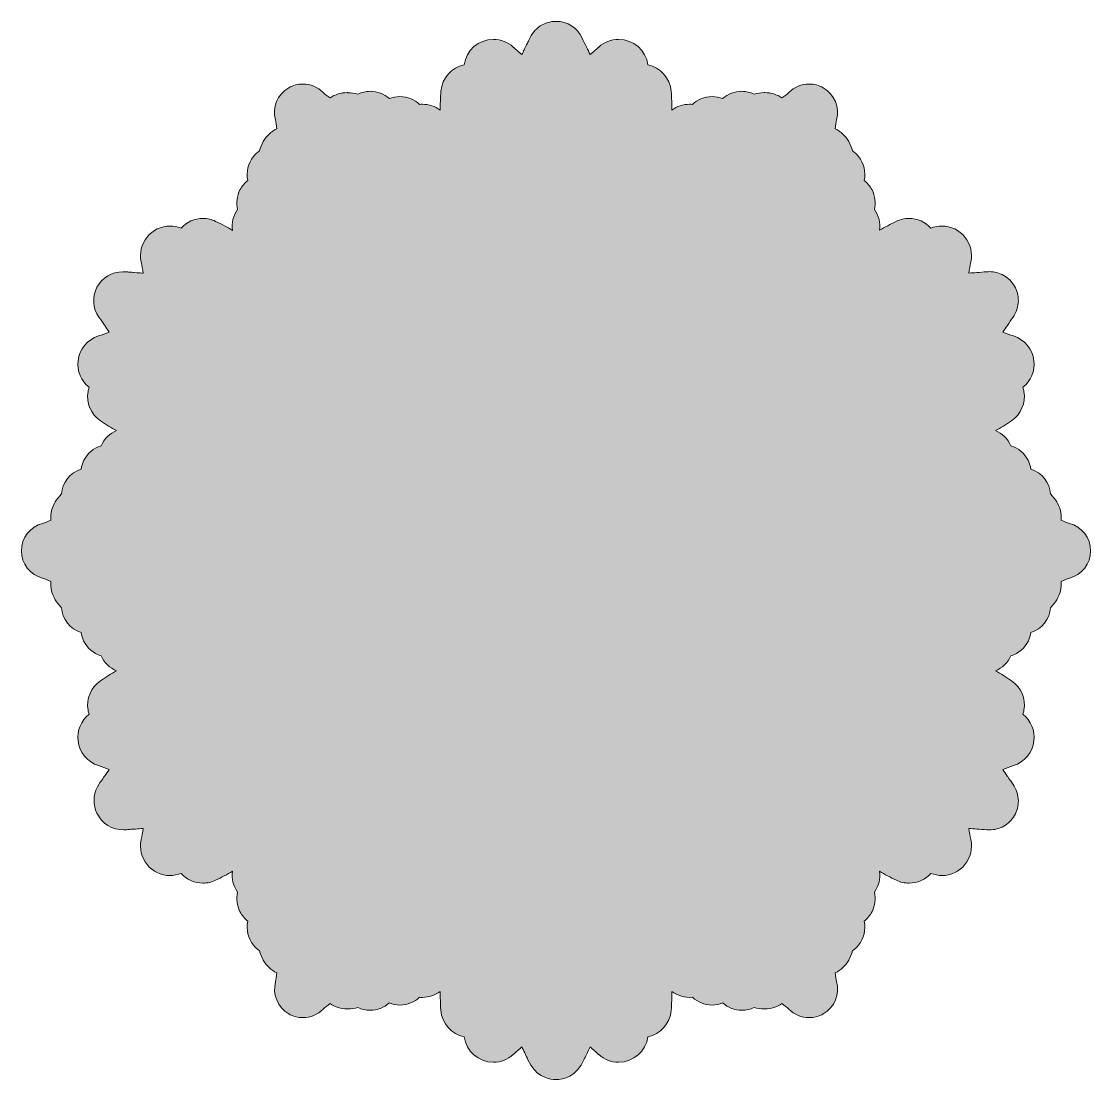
# Model space of a CAD drawing. Header units: inches. Extents: x -5 to 3122, y -2796 to 0.
# Drawn here: x 1058 to 2068, y -1010 to -10 of the extents above; entities that cross this region are included whole.
import ezdxf

# ---------------------------------------------------------------- set-up
doc = ezdxf.new("R2010")
doc.units = ezdxf.units.IN
doc.header["$MEASUREMENT"] = 0
doc.layers.add('8', color=7, linetype='Continuous')

msp = doc.modelspace()

# ---------------------------------------------------------------- hatches: boundary and pattern name
at = {"layer": '8', "true_color": 0x00126a}
h = msp.add_hatch(color=166, dxfattribs=at)
h.dxf.hatch_style = 2
edge = h.paths.add_edge_path()
edge.add_spline(control_points=[(2068, -510.3), (2068, -522.5), (2059.7, -533.1), (2047.9, -536.2), (2045.9, -536.7), (2043, -538), (2040.2, -539.3), (2040.6, -545.3), (2039.2, -551.3), (2036, -556.5), (2034.3, -559.1), (2032.4, -561.7), (2030.2, -564), (2029.3, -574.8), (2022.1, -584), (2011.6, -587.5), (2011.2, -590.1), (2010.4, -592.7), (2009.2, -595.2), (2005.9, -602.1), (1999.9, -607.3), (1992.7, -609.5), (1989.7, -616), (1984.5, -621), (1978.1, -623.7), (1983, -626.4), (1988, -629.5), (1993.3, -633.1), (2002.2, -639.2), (2006.8, -650), (2005, -660.7), (2004.7, -662.1), (2004.4, -663.4), (2004, -664.7), (2011.5, -670.6), (2015.6, -680.2), (2014.4, -689.8), (2013.2, -700.7), (2005.6, -709.8), (1995.2, -713.2), (1995.2, -713.2), (1995.2, -713.2), (1995.2, -713.2), (1991.8, -714.3), (1988.4, -715.5), (1985, -716.7), (1986.5, -718.9), (1987.9, -721), (1989.3, -723.1), (1989.3, -723.1), (1989.5, -723.3), (1989.5, -723.3), (1991.3, -725.9), (1993, -728.4), (1994.7, -730.9), (1997.9, -735.4), (1999.6, -740.8), (1999.7, -746.4), (1999.7, -751.3), (1998.5, -756), (1996.1, -760.2), (1996.1, -760.2), (1996, -760.4), (1996, -760.4), (1993.6, -764.5), (1990.1, -768), (1985.9, -770.4), (1981.7, -772.7), (1977, -773.9), (1972.3, -773.9), (1971.5, -773.9), (1970.6, -773.9), (1969.9, -773.8), (1966.8, -773.5), (1963.6, -773.3), (1960.5, -773.1), (1957.9, -772.9), (1955.4, -772.7), (1952.8, -772.5), (1953.4, -776.1), (1954.1, -779.6), (1954.8, -783), (1954.8, -783), (1954.8, -783.1), (1954.9, -783.1), (1956.6, -791.5), (1954.6, -800), (1949.3, -806.6), (1943.9, -813.2), (1936, -817), (1927.6, -817), (1924.1, -817), (1920.5, -816.3), (1917.2, -815), (1912, -820.8), (1904.4, -824.2), (1896.5, -824.2), (1892.4, -824.2), (1888.2, -823.3), (1884.5, -821.5), (1878.7, -818.7), (1873.5, -815.9), (1868.7, -813), (1869.6, -819.9), (1867.8, -826.9), (1863.8, -832.6), (1865.2, -838.8), (1864.4, -845.4), (1861.5, -851.1), (1859.7, -854.7), (1857.2, -857.7), (1854.2, -860.2), (1855.8, -868.2), (1853.8, -876.4), (1848.7, -882.7), (1847.1, -884.8), (1845.2, -886.6), (1843.1, -888), (1842.2, -891.1), (1841, -894.1), (1839.5, -896.8), (1836.6, -902.1), (1832.1, -906.4), (1826.8, -909), (1827, -912.1), (1827.3, -915.2), (1827.9, -917.2), (1831.2, -929), (1826.1, -941.5), (1815.5, -947.6), (1811.4, -949.9), (1806.8, -951.2), (1802.1, -951.2), (1794.9, -951.2), (1788.1, -948.3), (1783, -943.2), (1781.6, -941.7), (1779, -939.8), (1776.4, -938), (1771.7, -941.3), (1766.1, -943), (1760.3, -943), (1760.1, -943), (1759.8, -943), (1759.6, -943), (1756.4, -942.9), (1753.2, -942.5), (1750.1, -941.7), (1746.5, -943.4), (1742.6, -944.2), (1738.6, -944.2), (1731.9, -944.2), (1725.4, -941.8), (1720.4, -937.3), (1717.2, -938.6), (1713.8, -939.3), (1710.4, -939.3), (1703.4, -939.3), (1696.9, -936.6), (1691.8, -932), (1684.8, -932.6), (1677.8, -930.5), (1672.3, -926.4), (1672.4, -932), (1672.3, -938), (1671.8, -944.4), (1670.8, -956.8), (1661.6, -966.9), (1649.8, -969.4), (1647.9, -983), (1636.3, -993.3), (1622.1, -993.3), (1615.2, -993.3), (1608.6, -990.7), (1603.4, -986.1), (1603.4, -986.1), (1603.3, -986), (1603.3, -986), (1600.7, -983.6), (1598, -981.3), (1595.2, -978.9), (1594.1, -981.3), (1592.9, -983.7), (1591.8, -986.1), (1591.8, -986.1), (1591.2, -987.4), (1591.2, -987.4), (1590.7, -988.4), (1590.2, -989.4), (1589.7, -990.4), (1582.4, -1007.2), (1569.9, -1009.8), (1563, -1009.8), (1562.2, -1009.8), (1561.3, -1009.7), (1560.5, -1009.6), (1555.4, -1009.2), (1543, -1006.4), (1536.5, -991), (1536.2, -990.4), (1536, -989.8), (1535.7, -989.2), (1535.7, -989.2), (1535.6, -989), (1535.6, -989), (1535.5, -988.7), (1535.3, -988.4), (1535.2, -988.1), (1535.2, -988.1), (1534.1, -985.9), (1534.1, -985.9), (1533.2, -983.9), (1532.2, -981.9), (1531.2, -979.8), (1531.1, -979.5), (1530.9, -979.2), (1530.8, -978.9), (1528, -981.3), (1525.3, -983.6), (1522.7, -986), (1522.7, -986), (1522.6, -986.1), (1522.6, -986.1), (1517.5, -990.7), (1510.8, -993.3), (1503.9, -993.3), (1489.7, -993.3), (1478.1, -983), (1476.3, -969.4), (1464.4, -966.9), (1455.2, -956.7), (1454.2, -944.3), (1453.8, -937.9), (1453.6, -932), (1453.7, -926.4), (1448.9, -930), (1443, -932.1), (1436.8, -932.1), (1435.9, -932.1), (1435, -932.1), (1434.2, -932), (1429.2, -936.6), (1422.6, -939.3), (1415.6, -939.3), (1412.2, -939.3), (1408.8, -938.6), (1405.6, -937.3), (1400.6, -941.8), (1394.1, -944.2), (1387.4, -944.2), (1383.4, -944.2), (1379.5, -943.4), (1375.9, -941.7), (1372.8, -942.5), (1369.6, -942.9), (1366.5, -943), (1366.2, -943), (1365.9, -943), (1365.7, -943), (1359.9, -943), (1354.3, -941.3), (1349.6, -938), (1347, -939.8), (1344.5, -941.7), (1343, -943.2), (1337.9, -948.3), (1331.1, -951.2), (1323.9, -951.2), (1319.2, -951.2), (1314.6, -949.9), (1310.5, -947.6), (1300, -941.5), (1294.9, -929), (1298.1, -917.3), (1298.7, -915.3), (1299, -912.1), (1299.2, -909), (1293.9, -906.4), (1289.4, -902.1), (1286.5, -896.8), (1285, -894.1), (1283.8, -891.1), (1283, -888), (1280.8, -886.6), (1278.9, -884.8), (1277.3, -882.7), (1272.2, -876.4), (1270.2, -868.2), (1271.9, -860.2), (1268.8, -857.7), (1266.3, -854.7), (1264.5, -851.1), (1261.6, -845.4), (1260.8, -838.8), (1262.2, -832.6), (1258.2, -826.9), (1256.4, -819.9), (1257.3, -813), (1252.5, -815.9), (1247.2, -818.7), (1241.4, -821.5), (1237.8, -823.3), (1233.6, -824.2), (1229.5, -824.2), (1221.6, -824.2), (1214, -820.8), (1208.8, -815), (1205.5, -816.3), (1202, -817), (1198.4, -817), (1190, -817), (1182.1, -813.2), (1176.7, -806.6), (1171.4, -800), (1169.4, -791.5), (1171.1, -783.3), (1171.1, -783.2), (1171.2, -783), (1171.2, -782.9), (1171.9, -779.5), (1172.6, -776.1), (1173.2, -772.5), (1173.2, -772.5), (1173.1, -772.5), (1173, -772.5), (1170.6, -772.7), (1168.2, -772.9), (1165.8, -773.1), (1165.8, -773.1), (1163.4, -773.2), (1163.4, -773.2), (1162.2, -773.3), (1160.9, -773.4), (1159.6, -773.5), (1158.5, -773.7), (1156.8, -773.9), (1154.8, -773.9), (1143.8, -773.9), (1134.1, -767.9), (1129.4, -758.2), (1125.6, -750.4), (1125.8, -741.1), (1129.8, -733.3), (1131.4, -730.1), (1133.3, -727.9), (1134.3, -726.6), (1134.9, -725.7), (1136.6, -723.2), (1136.6, -723.2), (1138.1, -721), (1139.5, -718.9), (1141, -716.7), (1137.6, -715.5), (1134.2, -714.3), (1130.9, -713.2), (1130.9, -713.2), (1130.8, -713.2), (1130.8, -713.2), (1120.4, -709.8), (1112.8, -700.7), (1111.6, -689.8), (1110.4, -680.2), (1114.5, -670.6), (1122, -664.7), (1121.6, -663.4), (1121.3, -662.1), (1121, -660.7), (1119.2, -650), (1123.8, -639.2), (1132.8, -633.1), (1138, -629.5), (1143, -626.4), (1147.9, -623.7), (1141.5, -621), (1136.3, -616), (1133.3, -609.5), (1126.1, -607.3), (1120.1, -602.1), (1116.8, -595.2), (1115.6, -592.8), (1114.8, -590.1), (1114.4, -587.5), (1103.9, -584), (1096.7, -574.8), (1095.8, -564), (1093.6, -561.7), (1091.7, -559.2), (1090, -556.5), (1086.8, -551.3), (1085.4, -545.3), (1085.8, -539.3), (1083, -538), (1080.1, -536.7), (1078.1, -536.2), (1066.3, -533.1), (1058, -522.5), (1058, -510.3), (1058, -498.1), (1066.3, -487.4), (1078.1, -484.4), (1080.1, -483.8), (1083, -482.6), (1085.8, -481.2), (1085.4, -475.3), (1086.8, -469.2), (1090, -464.1), (1091.7, -461.4), (1093.6, -458.9), (1095.8, -456.6), (1096.7, -445.8), (1103.9, -436.6), (1114.4, -433.1), (1114.8, -430.4), (1115.6, -427.8), (1116.8, -425.4), (1120.1, -418.5), (1126.1, -413.3), (1133.3, -411), (1136.3, -404.5), (1141.5, -399.5), (1147.9, -396.8), (1143, -394.1), (1138, -391), (1132.7, -387.4), (1123.8, -381.4), (1119.2, -370.5), (1121, -359.9), (1121.3, -358.5), (1121.6, -357.1), (1122, -355.8), (1114.5, -349.9), (1110.4, -340.4), (1111.6, -330.7), (1112.8, -319.9), (1120.4, -310.7), (1130.8, -307.4), (1130.8, -307.4), (1130.9, -307.3), (1130.9, -307.3), (1134.2, -306.3), (1137.6, -305.1), (1141, -303.8), (1139.5, -301.7), (1138.1, -299.6), (1136.7, -297.5), (1136.7, -297.5), (1136.6, -297.3), (1136.6, -297.3), (1134.8, -294.8), (1133.1, -292.2), (1131.3, -289.7), (1125.4, -281.2), (1124.7, -270.4), (1129.4, -261.4), (1134.1, -252.3), (1143.6, -246.7), (1154, -246.7), (1154.9, -246.7), (1155.8, -246.7), (1156.8, -246.8), (1157.9, -246.9), (1159, -247), (1160.1, -247.1), (1161.6, -247.2), (1163.1, -247.3), (1164.6, -247.4), (1164.6, -247.4), (1167, -247.6), (1167, -247.6), (1169.1, -247.7), (1171.2, -247.9), (1173.2, -248.1), (1172.6, -244.4), (1171.9, -241), (1171.2, -237.6), (1171.2, -237.6), (1171.2, -237.6), (1171.2, -237.6), (1171.2, -237.5), (1171.2, -237.5), (1171.2, -237.5), (1171.2, -237.4), (1171.2, -237.4), (1171.1, -237.4), (1169.4, -229.1), (1171.4, -220.6), (1176.7, -214), (1182.1, -207.4), (1190, -203.6), (1198.4, -203.6), (1201.9, -203.6), (1205.5, -204.3), (1208.8, -205.6), (1214, -199.8), (1221.6, -196.3), (1229.5, -196.3), (1233.6, -196.3), (1237.8, -197.3), (1241.5, -199.1), (1247.3, -201.8), (1252.5, -204.6), (1257.3, -207.6), (1256.4, -200.7), (1258.2, -193.6), (1262.2, -187.9), (1260.8, -181.7), (1261.6, -175.1), (1264.5, -169.4), (1266.3, -165.9), (1268.8, -162.8), (1271.9, -160.4), (1270.2, -152.4), (1272.2, -144.2), (1277.3, -137.8), (1278.9, -135.8), (1280.8, -134), (1283, -132.5), (1283.8, -129.4), (1285, -126.5), (1286.5, -123.7), (1289.4, -118.4), (1293.9, -114.2), (1299.2, -111.6), (1299, -108.4), (1298.7, -105.3), (1298.1, -103.3), (1294.8, -91.5), (1299.9, -79.1), (1310.5, -73), (1314.6, -70.6), (1319.2, -69.4), (1323.9, -69.4), (1331.1, -69.4), (1337.9, -72.2), (1343, -77.4), (1344.4, -78.9), (1347, -80.7), (1349.6, -82.5), (1354.3, -79.3), (1359.9, -77.5), (1365.7, -77.5), (1365.9, -77.5), (1366.2, -77.5), (1366.5, -77.6), (1369.6, -77.6), (1372.8, -78.1), (1375.9, -78.9), (1379.5, -77.2), (1383.4, -76.3), (1387.4, -76.3), (1394.1, -76.3), (1400.6, -78.8), (1405.6, -83.2), (1408.8, -82), (1412.2, -81.3), (1415.6, -81.3), (1422.6, -81.3), (1429.2, -83.9), (1434.2, -88.6), (1435, -88.5), (1435.9, -88.5), (1436.8, -88.5), (1443, -88.5), (1448.9, -90.5), (1453.7, -94.1), (1453.6, -88.5), (1453.8, -82.6), (1454.3, -76.2), (1455.2, -63.8), (1464.4, -53.7), (1476.3, -51.2), (1478.1, -37.5), (1489.7, -27.3), (1503.9, -27.3), (1510.8, -27.3), (1517.4, -29.8), (1522.6, -34.5), (1522.6, -34.5), (1522.7, -34.6), (1522.7, -34.6), (1525.3, -36.9), (1528, -39.3), (1530.8, -41.6), (1531.5, -40.1), (1532.3, -38.6), (1533, -37), (1533, -37), (1535.4, -32), (1536, -30.7), (1536.4, -30), (1537.4, -27.8), (1537.7, -27.3), (1540, -21.9), (1543.5, -17.7), (1548.2, -14.6), (1552.6, -11.8), (1557.8, -10.2), (1563, -10.2), (1573.7, -10.2), (1583.2, -16.3), (1587.8, -26.2), (1589.1, -28.9), (1590.4, -31.6), (1591.7, -34.4), (1591.7, -34.4), (1591.9, -34.7), (1591.9, -34.7), (1593, -37), (1594.1, -39.3), (1595.2, -41.6), (1598, -39.3), (1600.7, -36.9), (1603.3, -34.6), (1603.3, -34.6), (1603.4, -34.5), (1603.4, -34.5), (1608.6, -29.8), (1615.2, -27.3), (1622.1, -27.3), (1636.3, -27.3), (1647.9, -37.5), (1649.8, -51.2), (1661.6, -53.7), (1670.8, -63.8), (1671.8, -76.3), (1672.3, -82.6), (1672.4, -88.5), (1672.3, -94.1), (1677.1, -90.5), (1683, -88.5), (1689.2, -88.5), (1690.1, -88.5), (1691, -88.5), (1691.8, -88.6), (1696.8, -83.9), (1703.4, -81.3), (1710.4, -81.3), (1713.8, -81.3), (1717.2, -82), (1720.4, -83.2), (1725.4, -78.8), (1731.9, -76.3), (1738.6, -76.3), (1742.6, -76.3), (1746.5, -77.2), (1750.1, -78.9), (1753.2, -78.1), (1756.4, -77.6), (1759.5, -77.5), (1759.7, -77.5), (1760.1, -77.5), (1760.3, -77.5), (1766.1, -77.5), (1771.7, -79.3), (1776.4, -82.5), (1779, -80.7), (1781.5, -78.9), (1783, -77.4), (1788.1, -72.2), (1794.9, -69.4), (1802.1, -69.4), (1806.8, -69.4), (1811.4, -70.6), (1815.5, -72.9), (1826, -79), (1831.2, -91.5), (1827.9, -103.3), (1827.3, -105.3), (1827, -108.4), (1826.8, -111.6), (1832.1, -114.2), (1836.6, -118.4), (1839.5, -123.7), (1841, -126.5), (1842.2, -129.4), (1843, -132.5), (1845.2, -134), (1847.1, -135.8), (1848.7, -137.8), (1853.8, -144.2), (1855.8, -152.4), (1854.1, -160.4), (1857.2, -162.8), (1859.7, -165.9), (1861.5, -169.4), (1864.4, -175.1), (1865.2, -181.7), (1863.8, -187.9), (1867.8, -193.6), (1869.6, -200.7), (1868.7, -207.5), (1873.5, -204.6), (1878.8, -201.8), (1884.6, -199), (1888.2, -197.3), (1892.4, -196.3), (1896.5, -196.3), (1904.4, -196.3), (1912, -199.8), (1917.2, -205.6), (1920.5, -204.3), (1924, -203.6), (1927.6, -203.6), (1936, -203.6), (1943.9, -207.4), (1949.3, -214), (1954.6, -220.6), (1956.6, -229.1), (1954.9, -237.4), (1954.9, -237.4), (1954.8, -237.6), (1954.8, -237.6), (1954.1, -241), (1953.4, -244.4), (1952.8, -248), (1955.4, -247.8), (1957.9, -247.6), (1960.5, -247.5), (1963.6, -247.2), (1966.8, -247), (1969.9, -246.7), (1970.6, -246.7), (1971.5, -246.6), (1972.3, -246.6), (1977, -246.6), (1981.7, -247.9), (1985.9, -250.2), (1990.1, -252.5), (1993.6, -256), (1996, -260.2), (1998.5, -264.4), (1999.7, -269.2), (1999.7, -274.1), (1999.6, -279.7), (1997.9, -285.1), (1994.7, -289.7), (1992.9, -292.2), (1991.1, -294.8), (1989.4, -297.4), (1987.9, -299.5), (1986.5, -301.7), (1985, -303.8), (1988.4, -305.1), (1991.8, -306.3), (1995.1, -307.3), (1995.1, -307.3), (1995.2, -307.3), (1995.2, -307.3), (1995.2, -307.3), (1995.2, -307.4), (1995.2, -307.4), (2005.6, -310.7), (2013.2, -319.9), (2014.4, -330.7), (2015.6, -340.4), (2011.5, -349.9), (2004, -355.8), (2004.4, -357.1), (2004.7, -358.5), (2005, -359.9), (2006.8, -370.5), (2002.2, -381.4), (1993.2, -387.4), (1988, -391.1), (1983, -394.2), (1978.1, -396.8), (1984.5, -399.5), (1989.7, -404.5), (1992.7, -411), (1999.9, -413.3), (2005.9, -418.4), (2009.2, -425.4), (2010.4, -427.8), (2011.2, -430.4), (2011.6, -433.1), (2022.1, -436.6), (2029.3, -445.8), (2030.2, -456.6), (2032.4, -458.9), (2034.3, -461.4), (2036, -464.1), (2039.2, -469.2), (2040.6, -475.2), (2040.2, -481.2), (2043, -482.6), (2045.9, -483.8), (2047.9, -484.4), (2059.7, -487.4), (2068, -498.1), (2068, -510.3)], knot_values=[0, 0, 0, 0, 1, 1, 1, 2, 2, 2, 3, 3, 3, 4, 4, 4, 5, 5, 5, 6, 6, 6, 7, 7, 7, 8, 8, 8, 9, 9, 9, 10, 10, 10, 11, 11, 11, 12, 12, 12, 13, 13, 13, 14, 14, 14, 15, 15, 15, 16, 16, 16, 17, 17, 17, 18, 18, 18, 19, 19, 19, 20, 20, 20, 21, 21, 21, 22, 22, 22, 23, 23, 23, 24, 24, 24, 25, 25, 25, 26, 26, 26, 27, 27, 27, 28, 28, 28, 29, 29, 29, 30, 30, 30, 31, 31, 31, 32, 32, 32, 33, 33, 33, 34, 34, 34, 35, 35, 35, 36, 36, 36, 37, 37, 37, 38, 38, 38, 39, 39, 39, 40, 40, 40, 41, 41, 41, 42, 42, 42, 43, 43, 43, 44, 44, 44, 45, 45, 45, 46, 46, 46, 47, 47, 47, 48, 48, 48, 49, 49, 49, 50, 50, 50, 51, 51, 51, 52, 52, 52, 53, 53, 53, 54, 54, 54, 55, 55, 55, 56, 56, 56, 57, 57, 57, 58, 58, 58, 59, 59, 59, 60, 60, 60, 61, 61, 61, 62, 62, 62, 63, 63, 63, 64, 64, 64, 65, 65, 65, 66, 66, 66, 67, 67, 67, 68, 68, 68, 69, 69, 69, 70, 70, 70, 71, 71, 71, 72, 72, 72, 73, 73, 73, 74, 74, 74, 75, 75, 75, 76, 76, 76, 77, 77, 77, 78, 78, 78, 79, 79, 79, 80, 80, 80, 81, 81, 81, 82, 82, 82, 83, 83, 83, 84, 84, 84, 85, 85, 85, 86, 86, 86, 87, 87, 87, 88, 88, 88, 89, 89, 89, 90, 90, 90, 91, 91, 91, 92, 92, 92, 93, 93, 93, 94, 94, 94, 95, 95, 95, 96, 96, 96, 97, 97, 97, 98, 98, 98, 99, 99, 99, 100, 100, 100, 101, 101, 101, 102, 102, 102, 103, 103, 103, 104, 104, 104, 105, 105, 105, 106, 106, 106, 107, 107, 107, 108, 108, 108, 109, 109, 109, 110, 110, 110, 111, 111, 111, 112, 112, 112, 113, 113, 113, 114, 114, 114, 115, 115, 115, 116, 116, 116, 117, 117, 117, 118, 118, 118, 119, 119, 119, 120, 120, 120, 121, 121, 121, 122, 122, 122, 123, 123, 123, 124, 124, 124, 125, 125, 125, 126, 126, 126, 127, 127, 127, 128, 128, 128, 129, 129, 129, 130, 130, 130, 131, 131, 131, 132, 132, 132, 133, 133, 133, 134, 134, 134, 135, 135, 135, 136, 136, 136, 137, 137, 137, 138, 138, 138, 139, 139, 139, 140, 140, 140, 141, 141, 141, 142, 142, 142, 143, 143, 143, 144, 144, 144, 145, 145, 145, 146, 146, 146, 147, 147, 147, 148, 148, 148, 149, 149, 149, 150, 150, 150, 151, 151, 151, 152, 152, 152, 153, 153, 153, 154, 154, 154, 155, 155, 155, 156, 156, 156, 157, 157, 157, 158, 158, 158, 159, 159, 159, 160, 160, 160, 161, 161, 161, 162, 162, 162, 163, 163, 163, 164, 164, 164, 165, 165, 165, 166, 166, 166, 167, 167, 167, 168, 168, 168, 169, 169, 169, 170, 170, 170, 171, 171, 171, 172, 172, 172, 173, 173, 173, 174, 174, 174, 175, 175, 175, 176, 176, 176, 177, 177, 177, 178, 178, 178, 179, 179, 179, 180, 180, 180, 181, 181, 181, 182, 182, 182, 183, 183, 183, 184, 184, 184, 185, 185, 185, 186, 186, 186, 187, 187, 187, 188, 188, 188, 189, 189, 189, 190, 190, 190, 191, 191, 191, 192, 192, 192, 193, 193, 193, 194, 194, 194, 195, 195, 195, 196, 196, 196, 197, 197, 197, 198, 198, 198, 199, 199, 199, 200, 200, 200, 201, 201, 201, 202, 202, 202, 203, 203, 203, 204, 204, 204, 205, 205, 205, 206, 206, 206, 207, 207, 207, 208, 208, 208, 209, 209, 209, 210, 210, 210, 211, 211, 211, 212, 212, 212, 213, 213, 213, 214, 214, 214, 215, 215, 215, 216, 216, 216, 217, 217, 217, 218, 218, 218, 219, 219, 219, 220, 220, 220, 221, 221, 221, 222, 222, 222, 223, 223, 223, 224, 224, 224, 225, 225, 225, 226, 226, 226, 227, 227, 227, 228, 228, 228, 229, 229, 229, 230, 230, 230, 231, 231, 231, 232, 232, 232, 233, 233, 233, 234, 234, 234, 235, 235, 235, 236, 236, 236, 237, 237, 237, 238, 238, 238, 239, 239, 239, 240, 240, 240, 241, 241, 241, 242, 242, 242, 243, 243, 243, 244, 244, 244, 245, 245, 245, 246, 246, 246, 247, 247, 247, 248, 248, 248, 249, 249, 249, 250, 250, 250, 251, 251, 251, 252, 252, 252, 253, 253, 253, 254, 254, 254, 255, 255, 255, 256, 256, 256, 257, 257, 257, 258, 258, 258, 259, 259, 259, 260, 260, 260, 261, 261, 261, 262, 262, 262, 263, 263, 263, 263], degree=3, periodic=1)

# ---------------------------------------------------------------- linework, layer by layer
at = {"layer": '8', "lineweight": 0}
msp.add_open_spline([(2068, -510.3), (2068, -522.5), (2059.7, -533.1), (2047.9, -536.2), (2045.9, -536.7), (2043, -538), (2040.2, -539.3), (2040.6, -545.3), (2039.2, -551.3), (2036, -556.5), (2034.3, -559.1), (2032.4, -561.7), (2030.2, -564), (2029.3, -574.8), (2022.1, -584), (2011.6, -587.5), (2011.2, -590.1), (2010.4, -592.7), (2009.2, -595.2), (2005.9, -602.1), (1999.9, -607.3), (1992.7, -609.5), (1989.7, -616), (1984.5, -621), (1978.1, -623.7), (1983, -626.4), (1988, -629.5), (1993.3, -633.1), (2002.2, -639.2), (2006.8, -650), (2005, -660.7), (2004.7, -662.1), (2004.4, -663.4), (2004, -664.7), (2011.5, -670.6), (2015.6, -680.2), (2014.4, -689.8), (2013.2, -700.7), (2005.6, -709.8), (1995.2, -713.2), (1995.2, -713.2), (1995.2, -713.2), (1995.2, -713.2), (1991.8, -714.3), (1988.4, -715.5), (1985, -716.7), (1986.5, -718.9), (1987.9, -721), (1989.3, -723.1), (1989.3, -723.1), (1989.5, -723.3), (1989.5, -723.3), (1991.3, -725.9), (1993, -728.4), (1994.7, -730.9), (1997.9, -735.4), (1999.6, -740.8), (1999.7, -746.4), (1999.7, -751.3), (1998.5, -756), (1996.1, -760.2), (1996.1, -760.2), (1996, -760.4), (1996, -760.4), (1993.6, -764.5), (1990.1, -768), (1985.9, -770.4), (1981.7, -772.7), (1977, -773.9), (1972.3, -773.9), (1971.5, -773.9), (1970.6, -773.9), (1969.9, -773.8), (1966.8, -773.5), (1963.6, -773.3), (1960.5, -773.1), (1957.9, -772.9), (1955.4, -772.7), (1952.8, -772.5), (1953.4, -776.1), (1954.1, -779.6), (1954.8, -783), (1954.8, -783), (1954.8, -783.1), (1954.9, -783.1), (1956.6, -791.5), (1954.6, -800), (1949.3, -806.6), (1943.9, -813.2), (1936, -817), (1927.6, -817), (1924.1, -817), (1920.5, -816.3), (1917.2, -815), (1912, -820.8), (1904.4, -824.2), (1896.5, -824.2), (1892.4, -824.2), (1888.2, -823.3), (1884.5, -821.5), (1878.7, -818.7), (1873.5, -815.9), (1868.7, -813), (1869.6, -819.9), (1867.8, -826.9), (1863.8, -832.6), (1865.2, -838.8), (1864.4, -845.4), (1861.5, -851.1), (1859.7, -854.7), (1857.2, -857.7), (1854.2, -860.2), (1855.8, -868.2), (1853.8, -876.4), (1848.7, -882.7), (1847.1, -884.8), (1845.2, -886.6), (1843.1, -888), (1842.2, -891.1), (1841, -894.1), (1839.5, -896.8), (1836.6, -902.1), (1832.1, -906.4), (1826.8, -909), (1827, -912.1), (1827.3, -915.2), (1827.9, -917.2), (1831.2, -929), (1826.1, -941.5), (1815.5, -947.6), (1811.4, -949.9), (1806.8, -951.2), (1802.1, -951.2), (1794.9, -951.2), (1788.1, -948.3), (1783, -943.2), (1781.6, -941.7), (1779, -939.8), (1776.4, -938), (1771.7, -941.3), (1766.1, -943), (1760.3, -943), (1760.1, -943), (1759.8, -943), (1759.6, -943), (1756.4, -942.9), (1753.2, -942.5), (1750.1, -941.7), (1746.5, -943.4), (1742.6, -944.2), (1738.6, -944.2), (1731.9, -944.2), (1725.4, -941.8), (1720.4, -937.3), (1717.2, -938.6), (1713.8, -939.3), (1710.4, -939.3), (1703.4, -939.3), (1696.9, -936.6), (1691.8, -932), (1684.8, -932.6), (1677.8, -930.5), (1672.3, -926.4), (1672.4, -932), (1672.3, -938), (1671.8, -944.4), (1670.8, -956.8), (1661.6, -966.9), (1649.8, -969.4), (1647.9, -983), (1636.3, -993.3), (1622.1, -993.3), (1615.2, -993.3), (1608.6, -990.7), (1603.4, -986.1), (1603.4, -986.1), (1603.3, -986), (1603.3, -986), (1600.7, -983.6), (1598, -981.3), (1595.2, -978.9), (1594.1, -981.3), (1592.9, -983.7), (1591.8, -986.1), (1591.8, -986.1), (1591.2, -987.4), (1591.2, -987.4), (1590.7, -988.4), (1590.2, -989.4), (1589.7, -990.4), (1582.4, -1007.2), (1569.9, -1009.8), (1563, -1009.8), (1562.2, -1009.8), (1561.3, -1009.7), (1560.5, -1009.6), (1555.4, -1009.2), (1543, -1006.4), (1536.5, -991), (1536.2, -990.4), (1536, -989.8), (1535.7, -989.2), (1535.7, -989.2), (1535.6, -989), (1535.6, -989), (1535.5, -988.7), (1535.3, -988.4), (1535.2, -988.1), (1535.2, -988.1), (1534.1, -985.9), (1534.1, -985.9), (1533.2, -983.9), (1532.2, -981.9), (1531.2, -979.8), (1531.1, -979.5), (1530.9, -979.2), (1530.8, -978.9), (1528, -981.3), (1525.3, -983.6), (1522.7, -986), (1522.7, -986), (1522.6, -986.1), (1522.6, -986.1), (1517.5, -990.7), (1510.8, -993.3), (1503.9, -993.3), (1489.7, -993.3), (1478.1, -983), (1476.3, -969.4), (1464.4, -966.9), (1455.2, -956.7), (1454.2, -944.3), (1453.8, -937.9), (1453.6, -932), (1453.7, -926.4), (1448.9, -930), (1443, -932.1), (1436.8, -932.1), (1435.9, -932.1), (1435, -932.1), (1434.2, -932), (1429.2, -936.6), (1422.6, -939.3), (1415.6, -939.3), (1412.2, -939.3), (1408.8, -938.6), (1405.6, -937.3), (1400.6, -941.8), (1394.1, -944.2), (1387.4, -944.2), (1383.4, -944.2), (1379.5, -943.4), (1375.9, -941.7), (1372.8, -942.5), (1369.6, -942.9), (1366.5, -943), (1366.2, -943), (1365.9, -943), (1365.7, -943), (1359.9, -943), (1354.3, -941.3), (1349.6, -938), (1347, -939.8), (1344.5, -941.7), (1343, -943.2), (1337.9, -948.3), (1331.1, -951.2), (1323.9, -951.2), (1319.2, -951.2), (1314.6, -949.9), (1310.5, -947.6), (1300, -941.5), (1294.9, -929), (1298.1, -917.3), (1298.7, -915.3), (1299, -912.1), (1299.2, -909), (1293.9, -906.4), (1289.4, -902.1), (1286.5, -896.8), (1285, -894.1), (1283.8, -891.1), (1283, -888), (1280.8, -886.6), (1278.9, -884.8), (1277.3, -882.7), (1272.2, -876.4), (1270.2, -868.2), (1271.9, -860.2), (1268.8, -857.7), (1266.3, -854.7), (1264.5, -851.1), (1261.6, -845.4), (1260.8, -838.8), (1262.2, -832.6), (1258.2, -826.9), (1256.4, -819.9), (1257.3, -813), (1252.5, -815.9), (1247.2, -818.7), (1241.4, -821.5), (1237.8, -823.3), (1233.6, -824.2), (1229.5, -824.2), (1221.6, -824.2), (1214, -820.8), (1208.8, -815), (1205.5, -816.3), (1202, -817), (1198.4, -817), (1190, -817), (1182.1, -813.2), (1176.7, -806.6), (1171.4, -800), (1169.4, -791.5), (1171.1, -783.3), (1171.1, -783.2), (1171.2, -783), (1171.2, -782.9), (1171.9, -779.5), (1172.6, -776.1), (1173.2, -772.5), (1173.2, -772.5), (1173.1, -772.5), (1173, -772.5), (1170.6, -772.7), (1168.2, -772.9), (1165.8, -773.1), (1165.8, -773.1), (1163.4, -773.2), (1163.4, -773.2), (1162.2, -773.3), (1160.9, -773.4), (1159.6, -773.5), (1158.5, -773.7), (1156.8, -773.9), (1154.8, -773.9), (1143.8, -773.9), (1134.1, -767.9), (1129.4, -758.2), (1125.6, -750.4), (1125.8, -741.1), (1129.8, -733.3), (1131.4, -730.1), (1133.3, -727.9), (1134.3, -726.6), (1134.9, -725.7), (1136.6, -723.2), (1136.6, -723.2), (1138.1, -721), (1139.5, -718.9), (1141, -716.7), (1137.6, -715.5), (1134.2, -714.3), (1130.9, -713.2), (1130.9, -713.2), (1130.8, -713.2), (1130.8, -713.2), (1120.4, -709.8), (1112.8, -700.7), (1111.6, -689.8), (1110.4, -680.2), (1114.5, -670.6), (1122, -664.7), (1121.6, -663.4), (1121.3, -662.1), (1121, -660.7), (1119.2, -650), (1123.8, -639.2), (1132.8, -633.1), (1138, -629.5), (1143, -626.4), (1147.9, -623.7), (1141.5, -621), (1136.3, -616), (1133.3, -609.5), (1126.1, -607.3), (1120.1, -602.1), (1116.8, -595.2), (1115.6, -592.8), (1114.8, -590.1), (1114.4, -587.5), (1103.9, -584), (1096.7, -574.8), (1095.8, -564), (1093.6, -561.7), (1091.7, -559.2), (1090, -556.5), (1086.8, -551.3), (1085.4, -545.3), (1085.8, -539.3), (1083, -538), (1080.1, -536.7), (1078.1, -536.2), (1066.3, -533.1), (1058, -522.5), (1058, -510.3), (1058, -498.1), (1066.3, -487.4), (1078.1, -484.4), (1080.1, -483.8), (1083, -482.6), (1085.8, -481.2), (1085.4, -475.3), (1086.8, -469.2), (1090, -464.1), (1091.7, -461.4), (1093.6, -458.9), (1095.8, -456.6), (1096.7, -445.8), (1103.9, -436.6), (1114.4, -433.1), (1114.8, -430.4), (1115.6, -427.8), (1116.8, -425.4), (1120.1, -418.5), (1126.1, -413.3), (1133.3, -411), (1136.3, -404.5), (1141.5, -399.5), (1147.9, -396.8), (1143, -394.1), (1138, -391), (1132.7, -387.4), (1123.8, -381.4), (1119.2, -370.5), (1121, -359.9), (1121.3, -358.5), (1121.6, -357.1), (1122, -355.8), (1114.5, -349.9), (1110.4, -340.4), (1111.6, -330.7), (1112.8, -319.9), (1120.4, -310.7), (1130.8, -307.4), (1130.8, -307.4), (1130.9, -307.3), (1130.9, -307.3), (1134.2, -306.3), (1137.6, -305.1), (1141, -303.8), (1139.5, -301.7), (1138.1, -299.6), (1136.7, -297.5), (1136.7, -297.5), (1136.6, -297.3), (1136.6, -297.3), (1134.8, -294.8), (1133.1, -292.2), (1131.3, -289.7), (1125.4, -281.2), (1124.7, -270.4), (1129.4, -261.4), (1134.1, -252.3), (1143.6, -246.7), (1154, -246.7), (1154.9, -246.7), (1155.8, -246.7), (1156.8, -246.8), (1157.9, -246.9), (1159, -247), (1160.1, -247.1), (1161.6, -247.2), (1163.1, -247.3), (1164.6, -247.4), (1164.6, -247.4), (1167, -247.6), (1167, -247.6), (1169.1, -247.7), (1171.2, -247.9), (1173.2, -248.1), (1172.6, -244.4), (1171.9, -241), (1171.2, -237.6), (1171.2, -237.6), (1171.2, -237.6), (1171.2, -237.6), (1171.2, -237.5), (1171.2, -237.5), (1171.2, -237.5), (1171.2, -237.4), (1171.2, -237.4), (1171.1, -237.4), (1169.4, -229.1), (1171.4, -220.6), (1176.7, -214), (1182.1, -207.4), (1190, -203.6), (1198.4, -203.6), (1201.9, -203.6), (1205.5, -204.3), (1208.8, -205.6), (1214, -199.8), (1221.6, -196.3), (1229.5, -196.3), (1233.6, -196.3), (1237.8, -197.3), (1241.5, -199.1), (1247.3, -201.8), (1252.5, -204.6), (1257.3, -207.6), (1256.4, -200.7), (1258.2, -193.6), (1262.2, -187.9), (1260.8, -181.7), (1261.6, -175.1), (1264.5, -169.4), (1266.3, -165.9), (1268.8, -162.8), (1271.9, -160.4), (1270.2, -152.4), (1272.2, -144.2), (1277.3, -137.8), (1278.9, -135.8), (1280.8, -134), (1283, -132.5), (1283.8, -129.4), (1285, -126.5), (1286.5, -123.7), (1289.4, -118.4), (1293.9, -114.2), (1299.2, -111.6), (1299, -108.4), (1298.7, -105.3), (1298.1, -103.3), (1294.8, -91.5), (1299.9, -79.1), (1310.5, -73), (1314.6, -70.6), (1319.2, -69.4), (1323.9, -69.4), (1331.1, -69.4), (1337.9, -72.2), (1343, -77.4), (1344.4, -78.9), (1347, -80.7), (1349.6, -82.5), (1354.3, -79.3), (1359.9, -77.5), (1365.7, -77.5), (1365.9, -77.5), (1366.2, -77.5), (1366.5, -77.6), (1369.6, -77.6), (1372.8, -78.1), (1375.9, -78.9), (1379.5, -77.2), (1383.4, -76.3), (1387.4, -76.3), (1394.1, -76.3), (1400.6, -78.8), (1405.6, -83.2), (1408.8, -82), (1412.2, -81.3), (1415.6, -81.3), (1422.6, -81.3), (1429.2, -83.9), (1434.2, -88.6), (1435, -88.5), (1435.9, -88.5), (1436.8, -88.5), (1443, -88.5), (1448.9, -90.5), (1453.7, -94.1), (1453.6, -88.5), (1453.8, -82.6), (1454.3, -76.2), (1455.2, -63.8), (1464.4, -53.7), (1476.3, -51.2), (1478.1, -37.5), (1489.7, -27.3), (1503.9, -27.3), (1510.8, -27.3), (1517.4, -29.8), (1522.6, -34.5), (1522.6, -34.5), (1522.7, -34.6), (1522.7, -34.6), (1525.3, -36.9), (1528, -39.3), (1530.8, -41.6), (1531.5, -40.1), (1532.3, -38.6), (1533, -37), (1533, -37), (1535.4, -32), (1536, -30.7), (1536.4, -30), (1537.4, -27.8), (1537.7, -27.3), (1540, -21.9), (1543.5, -17.7), (1548.2, -14.6), (1552.6, -11.8), (1557.8, -10.2), (1563, -10.2), (1573.7, -10.2), (1583.2, -16.3), (1587.8, -26.2), (1589.1, -28.9), (1590.4, -31.6), (1591.7, -34.4), (1591.7, -34.4), (1591.9, -34.7), (1591.9, -34.7), (1593, -37), (1594.1, -39.3), (1595.2, -41.6), (1598, -39.3), (1600.7, -36.9), (1603.3, -34.6), (1603.3, -34.6), (1603.4, -34.5), (1603.4, -34.5), (1608.6, -29.8), (1615.2, -27.3), (1622.1, -27.3), (1636.3, -27.3), (1647.9, -37.5), (1649.8, -51.2), (1661.6, -53.7), (1670.8, -63.8), (1671.8, -76.3), (1672.3, -82.6), (1672.4, -88.5), (1672.3, -94.1), (1677.1, -90.5), (1683, -88.5), (1689.2, -88.5), (1690.1, -88.5), (1691, -88.5), (1691.8, -88.6), (1696.8, -83.9), (1703.4, -81.3), (1710.4, -81.3), (1713.8, -81.3), (1717.2, -82), (1720.4, -83.2), (1725.4, -78.8), (1731.9, -76.3), (1738.6, -76.3), (1742.6, -76.3), (1746.5, -77.2), (1750.1, -78.9), (1753.2, -78.1), (1756.4, -77.6), (1759.5, -77.5), (1759.7, -77.5), (1760.1, -77.5), (1760.3, -77.5), (1766.1, -77.5), (1771.7, -79.3), (1776.4, -82.5), (1779, -80.7), (1781.5, -78.9), (1783, -77.4), (1788.1, -72.2), (1794.9, -69.4), (1802.1, -69.4), (1806.8, -69.4), (1811.4, -70.6), (1815.5, -72.9), (1826, -79), (1831.2, -91.5), (1827.9, -103.3), (1827.3, -105.3), (1827, -108.4), (1826.8, -111.6), (1832.1, -114.2), (1836.6, -118.4), (1839.5, -123.7), (1841, -126.5), (1842.2, -129.4), (1843, -132.5), (1845.2, -134), (1847.1, -135.8), (1848.7, -137.8), (1853.8, -144.2), (1855.8, -152.4), (1854.1, -160.4), (1857.2, -162.8), (1859.7, -165.9), (1861.5, -169.4), (1864.4, -175.1), (1865.2, -181.7), (1863.8, -187.9), (1867.8, -193.6), (1869.6, -200.7), (1868.7, -207.5), (1873.5, -204.6), (1878.8, -201.8), (1884.6, -199), (1888.2, -197.3), (1892.4, -196.3), (1896.5, -196.3), (1904.4, -196.3), (1912, -199.8), (1917.2, -205.6), (1920.5, -204.3), (1924, -203.6), (1927.6, -203.6), (1936, -203.6), (1943.9, -207.4), (1949.3, -214), (1954.6, -220.6), (1956.6, -229.1), (1954.9, -237.4), (1954.9, -237.4), (1954.8, -237.6), (1954.8, -237.6), (1954.1, -241), (1953.4, -244.4), (1952.8, -248), (1955.4, -247.8), (1957.9, -247.6), (1960.5, -247.5), (1963.6, -247.2), (1966.8, -247), (1969.9, -246.7), (1970.6, -246.7), (1971.5, -246.6), (1972.3, -246.6), (1977, -246.6), (1981.7, -247.9), (1985.9, -250.2), (1990.1, -252.5), (1993.6, -256), (1996, -260.2), (1998.5, -264.4), (1999.7, -269.2), (1999.7, -274.1), (1999.6, -279.7), (1997.9, -285.1), (1994.7, -289.7), (1992.9, -292.2), (1991.1, -294.8), (1989.4, -297.4), (1987.9, -299.5), (1986.5, -301.7), (1985, -303.8), (1988.4, -305.1), (1991.8, -306.3), (1995.1, -307.3), (1995.1, -307.3), (1995.2, -307.3), (1995.2, -307.3), (1995.2, -307.3), (1995.2, -307.4), (1995.2, -307.4), (2005.6, -310.7), (2013.2, -319.9), (2014.4, -330.7), (2015.6, -340.4), (2011.5, -349.9), (2004, -355.8), (2004.4, -357.1), (2004.7, -358.5), (2005, -359.9), (2006.8, -370.5), (2002.2, -381.4), (1993.2, -387.4), (1988, -391.1), (1983, -394.2), (1978.1, -396.8), (1984.5, -399.5), (1989.7, -404.5), (1992.7, -411), (1999.9, -413.3), (2005.9, -418.4), (2009.2, -425.4), (2010.4, -427.8), (2011.2, -430.4), (2011.6, -433.1), (2022.1, -436.6), (2029.3, -445.8), (2030.2, -456.6), (2032.4, -458.9), (2034.3, -461.4), (2036, -464.1), (2039.2, -469.2), (2040.6, -475.2), (2040.2, -481.2), (2043, -482.6), (2045.9, -483.8), (2047.9, -484.4), (2059.7, -487.4), (2068, -498.1), (2068, -510.3)], degree=3, knots=[0, 0, 0, 0, 1, 1, 1, 2, 2, 2, 3, 3, 3, 4, 4, 4, 5, 5, 5, 6, 6, 6, 7, 7, 7, 8, 8, 8, 9, 9, 9, 10, 10, 10, 11, 11, 11, 12, 12, 12, 13, 13, 13, 14, 14, 14, 15, 15, 15, 16, 16, 16, 17, 17, 17, 18, 18, 18, 19, 19, 19, 20, 20, 20, 21, 21, 21, 22, 22, 22, 23, 23, 23, 24, 24, 24, 25, 25, 25, 26, 26, 26, 27, 27, 27, 28, 28, 28, 29, 29, 29, 30, 30, 30, 31, 31, 31, 32, 32, 32, 33, 33, 33, 34, 34, 34, 35, 35, 35, 36, 36, 36, 37, 37, 37, 38, 38, 38, 39, 39, 39, 40, 40, 40, 41, 41, 41, 42, 42, 42, 43, 43, 43, 44, 44, 44, 45, 45, 45, 46, 46, 46, 47, 47, 47, 48, 48, 48, 49, 49, 49, 50, 50, 50, 51, 51, 51, 52, 52, 52, 53, 53, 53, 54, 54, 54, 55, 55, 55, 56, 56, 56, 57, 57, 57, 58, 58, 58, 59, 59, 59, 60, 60, 60, 61, 61, 61, 62, 62, 62, 63, 63, 63, 64, 64, 64, 65, 65, 65, 66, 66, 66, 67, 67, 67, 68, 68, 68, 69, 69, 69, 70, 70, 70, 71, 71, 71, 72, 72, 72, 73, 73, 73, 74, 74, 74, 75, 75, 75, 76, 76, 76, 77, 77, 77, 78, 78, 78, 79, 79, 79, 80, 80, 80, 81, 81, 81, 82, 82, 82, 83, 83, 83, 84, 84, 84, 85, 85, 85, 86, 86, 86, 87, 87, 87, 88, 88, 88, 89, 89, 89, 90, 90, 90, 91, 91, 91, 92, 92, 92, 93, 93, 93, 94, 94, 94, 95, 95, 95, 96, 96, 96, 97, 97, 97, 98, 98, 98, 99, 99, 99, 100, 100, 100, 101, 101, 101, 102, 102, 102, 103, 103, 103, 104, 104, 104, 105, 105, 105, 106, 106, 106, 107, 107, 107, 108, 108, 108, 109, 109, 109, 110, 110, 110, 111, 111, 111, 112, 112, 112, 113, 113, 113, 114, 114, 114, 115, 115, 115, 116, 116, 116, 117, 117, 117, 118, 118, 118, 119, 119, 119, 120, 120, 120, 121, 121, 121, 122, 122, 122, 123, 123, 123, 124, 124, 124, 125, 125, 125, 126, 126, 126, 127, 127, 127, 128, 128, 128, 129, 129, 129, 130, 130, 130, 131, 131, 131, 132, 132, 132, 133, 133, 133, 134, 134, 134, 135, 135, 135, 136, 136, 136, 137, 137, 137, 138, 138, 138, 139, 139, 139, 140, 140, 140, 141, 141, 141, 142, 142, 142, 143, 143, 143, 144, 144, 144, 145, 145, 145, 146, 146, 146, 147, 147, 147, 148, 148, 148, 149, 149, 149, 150, 150, 150, 151, 151, 151, 152, 152, 152, 153, 153, 153, 154, 154, 154, 155, 155, 155, 156, 156, 156, 157, 157, 157, 158, 158, 158, 159, 159, 159, 160, 160, 160, 161, 161, 161, 162, 162, 162, 163, 163, 163, 164, 164, 164, 165, 165, 165, 166, 166, 166, 167, 167, 167, 168, 168, 168, 169, 169, 169, 170, 170, 170, 171, 171, 171, 172, 172, 172, 173, 173, 173, 174, 174, 174, 175, 175, 175, 176, 176, 176, 177, 177, 177, 178, 178, 178, 179, 179, 179, 180, 180, 180, 181, 181, 181, 182, 182, 182, 183, 183, 183, 184, 184, 184, 185, 185, 185, 186, 186, 186, 187, 187, 187, 188, 188, 188, 189, 189, 189, 190, 190, 190, 191, 191, 191, 192, 192, 192, 193, 193, 193, 194, 194, 194, 195, 195, 195, 196, 196, 196, 197, 197, 197, 198, 198, 198, 199, 199, 199, 200, 200, 200, 201, 201, 201, 202, 202, 202, 203, 203, 203, 204, 204, 204, 205, 205, 205, 206, 206, 206, 207, 207, 207, 208, 208, 208, 209, 209, 209, 210, 210, 210, 211, 211, 211, 212, 212, 212, 213, 213, 213, 214, 214, 214, 215, 215, 215, 216, 216, 216, 217, 217, 217, 218, 218, 218, 219, 219, 219, 220, 220, 220, 221, 221, 221, 222, 222, 222, 223, 223, 223, 224, 224, 224, 225, 225, 225, 226, 226, 226, 227, 227, 227, 228, 228, 228, 229, 229, 229, 230, 230, 230, 231, 231, 231, 232, 232, 232, 233, 233, 233, 234, 234, 234, 235, 235, 235, 236, 236, 236, 237, 237, 237, 238, 238, 238, 239, 239, 239, 240, 240, 240, 241, 241, 241, 242, 242, 242, 243, 243, 243, 244, 244, 244, 245, 245, 245, 246, 246, 246, 247, 247, 247, 248, 248, 248, 249, 249, 249, 250, 250, 250, 251, 251, 251, 252, 252, 252, 253, 253, 253, 254, 254, 254, 255, 255, 255, 256, 256, 256, 257, 257, 257, 258, 258, 258, 259, 259, 259, 260, 260, 260, 261, 261, 261, 262, 262, 262, 263, 263, 263, 263], dxfattribs=at)

doc.saveas('drawing.dxf')
